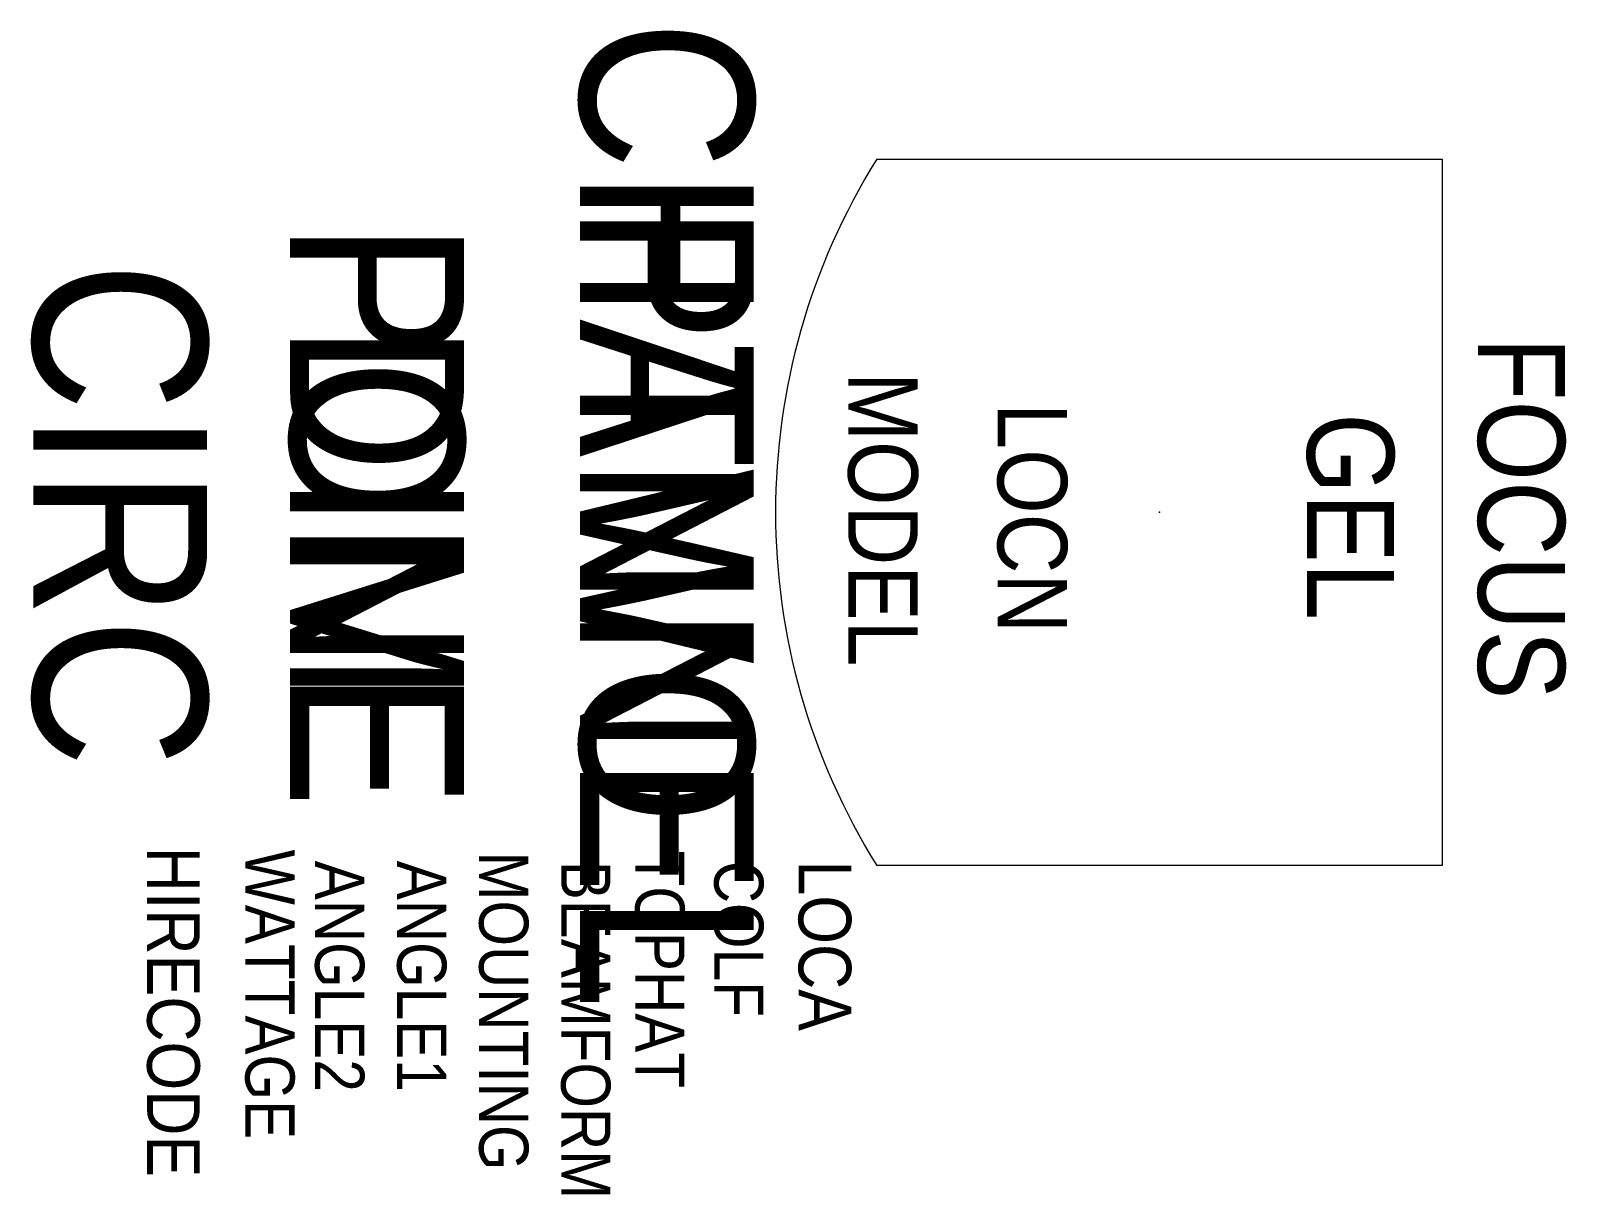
# Model space of a CAD drawing. Extents: x -1432 to -549, y -1446 to -777.
import ezdxf
from ezdxf.enums import TextEntityAlignment as Align

# ---------------------------------------------------------------- set-up
doc = ezdxf.new("R2010")
doc.units = 0
doc.header["$MEASUREMENT"] = 0
doc.layers.get('0').update_dxf_attribs({"linetype": 'CONTINUOUS'})
for name, color, linetype in [('CHANNEL', 3, 'CONTINUOUS'), ('CIRC', 6, 'CONTINUOUS'), ('DIMMER', 4, 'CONTINUOUS'), ('FOCUS', 2, 'CONTINUOUS'), ('GEL', 1, 'CONTINUOUS'), ('LANTERNS', 4, 'CONTINUOUS'), ('LOCATION', 7, 'CONTINUOUS'), ('MODEL', 6, 'CONTINUOUS'), ('PATCH', 5, 'CONTINUOUS'), ('PATCH2', 5, 'CONTINUOUS')]:
    doc.layers.add(name, color=color, linetype=linetype)

msp = doc.modelspace()

# ---------------------------------------------------------------- linework, layer by layer
at = {"linetype": 'CONTINUOUS'}
for p, q in [((-945.5, -850.7), (-620.38, -850.7)), ((-620.38, -850.7), (-620.38, -1257.1)), ((-620.38, -1053.9), (-620.38, -1053.9)), ((-620.38, -1257.1), (-945.5, -1257.1))]:
    msp.add_line(p, q, dxfattribs=at)
msp.add_arc((-620.38, -1053.9), 383.4, 147.99459, 212.00541, dxfattribs=at)
msp.add_point((-782.94, -1053.9), dxfattribs=at)

# ---------------------------------------------------------------- texts
at = {"layer": 'CHANNEL', "width": 0.89}
msp.add_attdef('CHANNEL', text='', height=100, rotation=270, dxfattribs=at).set_placement((-1116.28, -1055.23), align=Align.CENTER)
at = {"layer": 'CIRC', "width": 0.89}
msp.add_attdef('CIRC', text='', height=100, rotation=270, dxfattribs=at).set_placement((-1430.72, -1055.23), align=Align.CENTER)
at = {"layer": 'DIMMER', "width": 0.89}
msp.add_attdef('DIM', text='', height=100, rotation=270, dxfattribs=at).set_placement((-1282.94, -1054.37), align=Align.CENTER)
at = {"layer": 'FOCUS', "color": 30, "width": 0.89}
msp.add_attdef('FOCUS', text='', height=50, rotation=270, dxfattribs=at).set_placement((-599.76, -1057.41), align=Align.CENTER)
at = {"layer": 'GEL', "width": 0.89}
msp.add_attdef('GEL', text='', height=50, rotation=270, dxfattribs=at).set_placement((-698.04, -1056.45), align=Align.CENTER)
at = {"layer": 'LANTERNS', "color": 0, "width": 0.89, "flags": 1}
for tag, p, s, height in [('HIRECODE', (-1365.18, -1246.29), '', 30.26), ('WATTAGE', (-1308.7, -1247.95, 0.01), '', 28.3), ('MOUNTING', (-1174.24, -1249.15), 'STANDARD HOOK CLAMP', 28.3047), ('TOPHAT', (-1084.46, -1248.55), 'Y', 28.3), ('ANGLE2', (-1268.59, -1254.35), '180', 28.305), ('ANGLE1', (-1221.41, -1254.35), '0', 28.3), ('BEAMFORM', (-1127.06, -1254.35), 'C', 28.3), ('COLF', (-1039.05, -1254.35), 'N', 28.3), ('LOCA', (-990.54, -1254.19), '', 30.26)]:
    msp.add_attdef(tag, p, s, height=height, rotation=270, dxfattribs=at)
at = {"layer": 'LOCATION', "width": 0.89}
msp.add_attdef('LOCN', text='', height=40, rotation=270, dxfattribs=at).set_placement((-876.08, -1057.31), align=Align.CENTER)
at = {"layer": 'MODEL', "width": 0.89}
msp.add_attdef('MODEL', text='16" B/light', height=40, rotation=270, dxfattribs=at).set_placement((-961.99, -1057.94), align=Align.CENTER)
at = {"layer": 'PATCH', "width": 0.89}
msp.add_attdef('PONE', text='', height=100, rotation=270, dxfattribs=at).set_placement((-1282.94, -1055.23), align=Align.CENTER)
at = {"layer": 'PATCH2', "width": 0.89}
msp.add_attdef('PTWO', text='', height=100, rotation=270, dxfattribs=at).set_placement((-1116.28, -1055.23), align=Align.CENTER)

doc.saveas('drawing.dxf')
